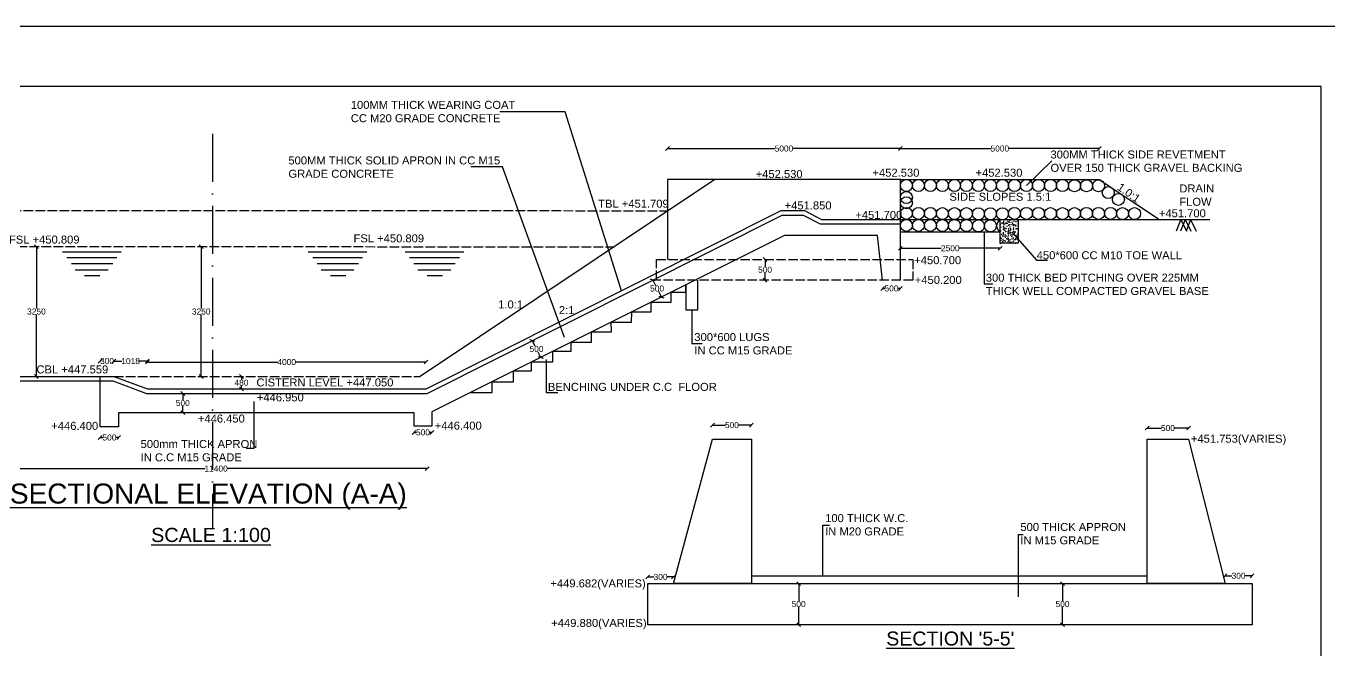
# Model space of a CAD drawing. Header units: millimetres. Extents: x 5124 to 3345871, y 2311 to 45968935.
# Drawn here: x 3280444 to 3313015, y 45953281 to 45968935 of the extents above; entities that cross this region are included whole.
import ezdxf

# ---------------------------------------------------------------- set-up
doc = ezdxf.new("R2010")
doc.units = ezdxf.units.MM
doc.header["$MEASUREMENT"] = 0
doc.linetypes.add('ACAD_ISO02W100', pattern=[15, 12, -3])
doc.linetypes.add('ACAD_ISO10W100', pattern=[18, 12, -3, 0, -3])
for name, color, linetype in [('DIMENSION', 7, 'Continuous'), ('DRAWING', 7, 'Continuous'), ('TEXT', 7, 'Continuous')]:
    doc.layers.add(name, color=color, linetype=linetype)
doc.styles.get("Standard").update_dxf_attribs({"font": 'arial.ttf', "height": 150})
doc.dimstyles.get("Standard").update_dxf_attribs({"dimtxt": 200, "dimasz": 110, "dimexe": 0.18, "dimexo": 0.0625, "dimgap": 0.09, "dimtad": 0, "dimtih": 1, "dimtoh": 1, "dimdec": 0, "dimzin": 0, "dimdsep": 46, "dimtxsty": 'Standard', "dimblk": 'OBLIQUE', "dimcen": 0.09, "dimse1": 1, "dimse2": 1, "dimadec": 0, "dimazin": 0, "dimtfac": 1, "dimtdec": 0, "dimtofl": 0, "dimtmove": 0, "dimatfit": 3, "dimfxl": 1, "dimtolj": 1, "dimtzin": 0, "dimarcsym": 0})

# ---------------------------------------------------------------- blocks, each defined once
blk = doc.blocks.new('_Oblique')
at = {"color": 0, "linetype": 'ByBlock', "lineweight": -2}
blk.add_line((-0.5, -0.5), (0.5, 0.5), dxfattribs=at)
blk = doc.blocks.new('*D37')
at = {"layer": 'Defpoints', "color": 0, "transparency": 16777216}
for p in [(3280477, 45963418), (3280703, 45963418), (3280477, 45960170)]:
    blk.add_point(p, dxfattribs=at)
at = {"layer": 'DIMENSION', "color": 0, "lineweight": -2, "transparency": 16777216}
for p, q in [((3280703, 45963418), (3280703, 45961871)), ((3280703, 45960170), (3280703, 45961718))]:
    blk.add_line(p, q, dxfattribs=at)
at = {"layer": 'DIMENSION', "color": 0, "lineweight": -2, "transparency": 16777216, "xscale": 95, "yscale": 95, "zscale": 95}
for p, rotation in [((3280703, 45963418), 90), ((3280703, 45960170), 270)]:
    blk.add_blockref('_Oblique', p, dxfattribs=dict(at, rotation=rotation))
at = {"layer": 'DIMENSION', "color": 0, "transparency": 16777216, "insert": (3280703, 45961794), "char_height": 150, "attachment_point": 5}
blk.add_mtext('\\A1;3250', dxfattribs=at)
blk = doc.blocks.new('*D38')
at = {"layer": 'Defpoints', "color": 0, "transparency": 16777216}
for p in [(3282298, 45960554), (3282298, 45960170), (3282637, 45960170)]:
    blk.add_point(p, dxfattribs=at)
at = {"layer": 'DIMENSION', "color": 0, "lineweight": -2, "transparency": 16777216}
for p, q in [((3282298, 45960554), (3282302, 45960554)), ((3282637, 45960554), (3282633, 45960554))]:
    blk.add_line(p, q, dxfattribs=at)
at = {"layer": 'DIMENSION', "color": 0, "lineweight": -2, "transparency": 16777216, "xscale": 95, "yscale": 95, "zscale": 95, "rotation": 180}
blk.add_blockref('_Oblique', (3282298, 45960554), dxfattribs=at)
at = {"layer": 'DIMENSION', "color": 0, "lineweight": -2, "transparency": 16777216, "xscale": 95, "yscale": 95, "zscale": 95}
blk.add_blockref('_Oblique', (3282637, 45960554), dxfattribs=at)
at = {"layer": 'DIMENSION', "color": 0, "transparency": 16777216, "insert": (3282468, 45960554), "char_height": 150, "attachment_point": 5}
blk.add_mtext('\\A1;300', dxfattribs=at)
blk = doc.blocks.new('*D39')
at = {"layer": 'Defpoints', "color": 0, "transparency": 16777216}
for p in [(3283476, 45960554), (3282637, 45960170), (3283476, 45959858)]:
    blk.add_point(p, dxfattribs=at)
at = {"layer": 'DIMENSION', "color": 0, "lineweight": -2, "transparency": 16777216}
for p, q in [((3282637, 45960554), (3282839, 45960554)), ((3283476, 45960554), (3283274, 45960554))]:
    blk.add_line(p, q, dxfattribs=at)
at = {"layer": 'DIMENSION', "color": 0, "lineweight": -2, "transparency": 16777216, "xscale": 95, "yscale": 95, "zscale": 95, "rotation": 180}
blk.add_blockref('_Oblique', (3282637, 45960554), dxfattribs=at)
at = {"layer": 'DIMENSION', "color": 0, "lineweight": -2, "transparency": 16777216, "xscale": 95, "yscale": 95, "zscale": 95}
blk.add_blockref('_Oblique', (3283476, 45960554), dxfattribs=at)
at = {"layer": 'DIMENSION', "color": 0, "transparency": 16777216, "insert": (3283057, 45960554), "char_height": 150, "attachment_point": 5}
blk.add_mtext('\\A1;1018', dxfattribs=at)
blk = doc.blocks.new('*D40')
at = {"layer": 'Defpoints', "color": 0, "transparency": 16777216}
for p in [(3284362, 45959745), (3284362, 45959745), (3284362, 45959265)]:
    blk.add_point(p, dxfattribs=at)
at = {"layer": 'DIMENSION', "color": 0, "lineweight": -2, "transparency": 16777216}
for p, q in [((3284362, 45959745), (3284362, 45959582)), ((3284362, 45959265), (3284362, 45959428))]:
    blk.add_line(p, q, dxfattribs=at)
at = {"layer": 'DIMENSION', "color": 0, "lineweight": -2, "transparency": 16777216, "xscale": 95, "yscale": 95, "zscale": 95}
for p, rotation in [((3284362, 45959745), 90), ((3284362, 45959265), 270)]:
    blk.add_blockref('_Oblique', p, dxfattribs=dict(at, rotation=rotation))
at = {"layer": 'DIMENSION', "color": 0, "transparency": 16777216, "insert": (3284362, 45959505), "char_height": 150, "attachment_point": 5}
blk.add_mtext('\\A1;500', dxfattribs=at)
blk = doc.blocks.new('*D41')
at = {"layer": 'Defpoints', "color": 0, "transparency": 16777216}
for p in [(3285830, 45960170), (3285830, 45960170), (3285830, 45959858)]:
    blk.add_point(p, dxfattribs=at)
at = {"layer": 'DIMENSION', "color": 0, "lineweight": -2, "transparency": 16777216}
for p, q in [((3285830, 45960170), (3285830, 45960091)), ((3285830, 45959858), (3285830, 45959937))]:
    blk.add_line(p, q, dxfattribs=at)
at = {"layer": 'DIMENSION', "color": 0, "lineweight": -2, "transparency": 16777216, "xscale": 95, "yscale": 95, "zscale": 95}
for p, rotation in [((3285830, 45960170), 90), ((3285830, 45959858), 270)]:
    blk.add_blockref('_Oblique', p, dxfattribs=dict(at, rotation=rotation))
at = {"layer": 'DIMENSION', "color": 0, "transparency": 16777216, "insert": (3285830, 45960014), "char_height": 150, "attachment_point": 5}
blk.add_mtext('\\A1;480', dxfattribs=at)
blk = doc.blocks.new('*D42')
at = {"layer": 'Defpoints', "color": 0, "transparency": 16777216}
for p in [(3290444, 45960531), (3283476, 45959858), (3290444, 45959858)]:
    blk.add_point(p, dxfattribs=at)
at = {"layer": 'DIMENSION', "color": 0, "lineweight": -2, "transparency": 16777216}
for p, q in [((3283476, 45960531), (3286733, 45960531)), ((3290444, 45960531), (3287187, 45960531))]:
    blk.add_line(p, q, dxfattribs=at)
at = {"layer": 'DIMENSION', "color": 0, "lineweight": -2, "transparency": 16777216, "xscale": 95, "yscale": 95, "zscale": 95, "rotation": 180}
blk.add_blockref('_Oblique', (3283476, 45960531), dxfattribs=at)
at = {"layer": 'DIMENSION', "color": 0, "lineweight": -2, "transparency": 16777216, "xscale": 95, "yscale": 95, "zscale": 95}
blk.add_blockref('_Oblique', (3290444, 45960531), dxfattribs=at)
at = {"layer": 'DIMENSION', "color": 0, "transparency": 16777216, "insert": (3286960, 45960531), "char_height": 150, "attachment_point": 5}
blk.add_mtext('\\A1;4000', dxfattribs=at)
blk = doc.blocks.new('*D43')
at = {"layer": 'Defpoints', "color": 0, "transparency": 16777216}
for p in [(3282298, 45958910), (3282759, 45958910), (3282759, 45958644)]:
    blk.add_point(p, dxfattribs=at)
at = {"layer": 'DIMENSION', "color": 0, "lineweight": -2, "transparency": 16777216}
for p, q in [((3282298, 45958644), (3282363, 45958644)), ((3282759, 45958644), (3282694, 45958644))]:
    blk.add_line(p, q, dxfattribs=at)
at = {"layer": 'DIMENSION', "color": 0, "lineweight": -2, "transparency": 16777216, "xscale": 95, "yscale": 95, "zscale": 95, "rotation": 180}
blk.add_blockref('_Oblique', (3282298, 45958644), dxfattribs=at)
at = {"layer": 'DIMENSION', "color": 0, "lineweight": -2, "transparency": 16777216, "xscale": 95, "yscale": 95, "zscale": 95}
blk.add_blockref('_Oblique', (3282759, 45958644), dxfattribs=at)
at = {"layer": 'DIMENSION', "color": 0, "transparency": 16777216, "insert": (3282528, 45958644), "char_height": 150, "attachment_point": 5}
blk.add_mtext('\\A1;500', dxfattribs=at)
blk = doc.blocks.new('*D44')
at = {"layer": 'Defpoints', "color": 0, "transparency": 16777216}
for p in [(3290144, 45958931), (3290587, 45958931), (3290587, 45958771)]:
    blk.add_point(p, dxfattribs=at)
at = {"layer": 'DIMENSION', "color": 0, "lineweight": -2, "transparency": 16777216}
for p, q in [((3290144, 45958771), (3290200, 45958771)), ((3290587, 45958771), (3290531, 45958771))]:
    blk.add_line(p, q, dxfattribs=at)
at = {"layer": 'DIMENSION', "color": 0, "lineweight": -2, "transparency": 16777216, "xscale": 95, "yscale": 95, "zscale": 95, "rotation": 180}
blk.add_blockref('_Oblique', (3290144, 45958771), dxfattribs=at)
at = {"layer": 'DIMENSION', "color": 0, "lineweight": -2, "transparency": 16777216, "xscale": 95, "yscale": 95, "zscale": 95}
blk.add_blockref('_Oblique', (3290587, 45958771), dxfattribs=at)
at = {"layer": 'DIMENSION', "color": 0, "transparency": 16777216, "insert": (3290366, 45958771), "char_height": 150, "attachment_point": 5}
blk.add_mtext('\\A1;500', dxfattribs=at)
blk = doc.blocks.new('*D45')
at = {"layer": 'Defpoints', "color": 0, "transparency": 16777216}
for p in [(3284598, 45963418), (3284823, 45963418), (3284597, 45960169)]:
    blk.add_point(p, dxfattribs=at)
at = {"layer": 'DIMENSION', "color": 0, "lineweight": -2, "transparency": 16777216}
for p, q in [((3284823, 45963418), (3284823, 45961870)), ((3284823, 45960169), (3284823, 45961717))]:
    blk.add_line(p, q, dxfattribs=at)
at = {"layer": 'DIMENSION', "color": 0, "lineweight": -2, "transparency": 16777216, "xscale": 95, "yscale": 95, "zscale": 95}
for p, rotation in [((3284823, 45963418), 90), ((3284823, 45960169), 270)]:
    blk.add_blockref('_Oblique', p, dxfattribs=dict(at, rotation=rotation))
at = {"layer": 'DIMENSION', "color": 0, "transparency": 16777216, "insert": (3284823, 45961794), "char_height": 150, "attachment_point": 5}
blk.add_mtext('\\A1;3250', dxfattribs=at)
blk = doc.blocks.new('*D46')
at = {"layer": 'Defpoints', "color": 0, "transparency": 16777216}
for p in [(3293141, 45961087), (3293100, 45961066), (3293351, 45960670)]:
    blk.add_point(p, dxfattribs=at)
at = {"layer": 'DIMENSION', "color": 0, "lineweight": -2, "transparency": 16777216}
for p, q in [((3293100, 45961066), (3293166, 45960935)), ((3293309, 45960649), (3293243, 45960781))]:
    blk.add_line(p, q, dxfattribs=at)
at = {"layer": 'DIMENSION', "color": 0, "lineweight": -2, "transparency": 16777216, "xscale": 95, "yscale": 95, "zscale": 95}
for p, rotation in [((3293100, 45961066), 116.6797155858282), ((3293309, 45960649), 296.6797155858281)]:
    blk.add_blockref('_Oblique', p, dxfattribs=dict(at, rotation=rotation))
at = {"layer": 'DIMENSION', "color": 0, "transparency": 16777216, "insert": (3293205, 45960858), "char_height": 150, "attachment_point": 5}
blk.add_mtext('\\A1;500', dxfattribs=at)
blk = doc.blocks.new('*D47')
at = {"layer": 'Defpoints', "color": 0, "transparency": 16777216}
for p in [(3296114, 45962581), (3296114, 45962581), (3296326, 45962159)]:
    blk.add_point(p, dxfattribs=at)
at = {"layer": 'DIMENSION', "color": 0, "lineweight": -2, "transparency": 16777216}
for p, q in [((3296114, 45962581), (3296182, 45962447)), ((3296326, 45962159), (3296259, 45962293))]:
    blk.add_line(p, q, dxfattribs=at)
at = {"layer": 'DIMENSION', "color": 0, "lineweight": -2, "transparency": 16777216, "xscale": 95, "yscale": 95, "zscale": 95}
for p, rotation in [((3296114, 45962581), 116.6797155860731), ((3296326, 45962159), 296.679715586073)]:
    blk.add_blockref('_Oblique', p, dxfattribs=dict(at, rotation=rotation))
at = {"layer": 'DIMENSION', "color": 0, "transparency": 16777216, "insert": (3296220, 45962370), "char_height": 150, "attachment_point": 5}
blk.add_mtext('\\A1;500', dxfattribs=at)
blk = doc.blocks.new('*D48')
at = {"layer": 'Defpoints', "color": 0, "transparency": 16777216}
for p in [(3298918, 45963095), (3298918, 45963095), (3298918, 45962580)]:
    blk.add_point(p, dxfattribs=at)
at = {"layer": 'DIMENSION', "color": 0, "lineweight": -2, "transparency": 16777216}
for p, q in [((3298918, 45963095), (3298918, 45962914)), ((3298918, 45962580), (3298918, 45962761))]:
    blk.add_line(p, q, dxfattribs=at)
at = {"layer": 'DIMENSION', "color": 0, "lineweight": -2, "transparency": 16777216, "xscale": 95, "yscale": 95, "zscale": 95}
for p, rotation in [((3298918, 45963095), 90), ((3298918, 45962580), 270)]:
    blk.add_blockref('_Oblique', p, dxfattribs=dict(at, rotation=rotation))
at = {"layer": 'DIMENSION', "color": 0, "transparency": 16777216, "insert": (3298918, 45962838), "char_height": 150, "attachment_point": 5}
blk.add_mtext('\\A1;500', dxfattribs=at)
blk = doc.blocks.new('*D49')
at = {"layer": 'Defpoints', "color": 0, "transparency": 16777216}
for p in [(3301857, 45962580), (3302302, 45962580), (3302302, 45962372)]:
    blk.add_point(p, dxfattribs=at)
at = {"layer": 'DIMENSION', "color": 0, "lineweight": -2, "transparency": 16777216}
for p, q in [((3301857, 45962372), (3301914, 45962372)), ((3302302, 45962372), (3302245, 45962372))]:
    blk.add_line(p, q, dxfattribs=at)
at = {"layer": 'DIMENSION', "color": 0, "lineweight": -2, "transparency": 16777216, "xscale": 95, "yscale": 95, "zscale": 95, "rotation": 180}
blk.add_blockref('_Oblique', (3301857, 45962372), dxfattribs=at)
at = {"layer": 'DIMENSION', "color": 0, "lineweight": -2, "transparency": 16777216, "xscale": 95, "yscale": 95, "zscale": 95}
blk.add_blockref('_Oblique', (3302302, 45962372), dxfattribs=at)
at = {"layer": 'DIMENSION', "color": 0, "transparency": 16777216, "insert": (3302079, 45962372), "char_height": 150, "attachment_point": 5}
blk.add_mtext('\\A1;500', dxfattribs=at)
blk = doc.blocks.new('*D50')
at = {"layer": 'Defpoints', "color": 0, "transparency": 16777216}
for p in [(3302302, 45965871), (3296480, 45965097), (3302302, 45965097)]:
    blk.add_point(p, dxfattribs=at)
at = {"layer": 'DIMENSION', "color": 0, "lineweight": -2, "transparency": 16777216}
for p, q in [((3296480, 45965871), (3299167, 45965871)), ((3302302, 45965871), (3299615, 45965871))]:
    blk.add_line(p, q, dxfattribs=at)
at = {"layer": 'DIMENSION', "color": 0, "lineweight": -2, "transparency": 16777216, "xscale": 95, "yscale": 95, "zscale": 95, "rotation": 180}
blk.add_blockref('_Oblique', (3296480, 45965871), dxfattribs=at)
at = {"layer": 'DIMENSION', "color": 0, "lineweight": -2, "transparency": 16777216, "xscale": 95, "yscale": 95, "zscale": 95}
blk.add_blockref('_Oblique', (3302302, 45965871), dxfattribs=at)
at = {"layer": 'DIMENSION', "color": 0, "transparency": 16777216, "insert": (3299391, 45965871), "char_height": 150, "attachment_point": 5}
blk.add_mtext('\\A1;5000', dxfattribs=at)
blk = doc.blocks.new('*D51')
at = {"layer": 'Defpoints', "color": 0, "transparency": 16777216}
for p in [(3307275, 45965871), (3302302, 45965097), (3307275, 45965097)]:
    blk.add_point(p, dxfattribs=at)
at = {"layer": 'DIMENSION', "color": 0, "lineweight": -2, "transparency": 16777216}
for p, q in [((3302302, 45965871), (3304565, 45965871)), ((3307275, 45965871), (3305012, 45965871))]:
    blk.add_line(p, q, dxfattribs=at)
at = {"layer": 'DIMENSION', "color": 0, "lineweight": -2, "transparency": 16777216, "xscale": 95, "yscale": 95, "zscale": 95, "rotation": 180}
blk.add_blockref('_Oblique', (3302302, 45965871), dxfattribs=at)
at = {"layer": 'DIMENSION', "color": 0, "lineweight": -2, "transparency": 16777216, "xscale": 95, "yscale": 95, "zscale": 95}
blk.add_blockref('_Oblique', (3307275, 45965871), dxfattribs=at)
at = {"layer": 'DIMENSION', "color": 0, "transparency": 16777216, "insert": (3304788, 45965871), "char_height": 150, "attachment_point": 5}
blk.add_mtext('\\A1;5000', dxfattribs=at)
blk = doc.blocks.new('*D52')
at = {"layer": 'Defpoints', "color": 0, "transparency": 16777216}
for p in [(3302302, 45963501), (3302302, 45963377), (3304797, 45963501)]:
    blk.add_point(p, dxfattribs=at)
at = {"layer": 'DIMENSION', "color": 0, "lineweight": -2, "transparency": 16777216}
for p, q in [((3302302, 45963377), (3303324, 45963377)), ((3304797, 45963377), (3303774, 45963377))]:
    blk.add_line(p, q, dxfattribs=at)
at = {"layer": 'DIMENSION', "color": 0, "lineweight": -2, "transparency": 16777216, "xscale": 95, "yscale": 95, "zscale": 95, "rotation": 180}
blk.add_blockref('_Oblique', (3302302, 45963377), dxfattribs=at)
at = {"layer": 'DIMENSION', "color": 0, "lineweight": -2, "transparency": 16777216, "xscale": 95, "yscale": 95, "zscale": 95}
blk.add_blockref('_Oblique', (3304797, 45963377), dxfattribs=at)
at = {"layer": 'DIMENSION', "color": 0, "transparency": 16777216, "insert": (3303549, 45963377), "char_height": 150, "attachment_point": 5}
blk.add_mtext('\\A1;2500', dxfattribs=at)
blk = doc.blocks.new('*D53')
at = {"layer": 'Defpoints', "color": 0, "transparency": 16777216}
for p in [(3298576, 45958953), (3297603, 45958601), (3298576, 45958601)]:
    blk.add_point(p, dxfattribs=at)
at = {"layer": 'DIMENSION', "color": 0, "lineweight": -2, "transparency": 16777216}
for p, q in [((3297603, 45958953), (3297924, 45958953)), ((3298576, 45958953), (3298255, 45958953))]:
    blk.add_line(p, q, dxfattribs=at)
at = {"layer": 'DIMENSION', "color": 0, "lineweight": -2, "transparency": 16777216, "xscale": 95, "yscale": 95, "zscale": 95, "rotation": 180}
blk.add_blockref('_Oblique', (3297603, 45958953), dxfattribs=at)
at = {"layer": 'DIMENSION', "color": 0, "lineweight": -2, "transparency": 16777216, "xscale": 95, "yscale": 95, "zscale": 95}
blk.add_blockref('_Oblique', (3298576, 45958953), dxfattribs=at)
at = {"layer": 'DIMENSION', "color": 0, "transparency": 16777216, "insert": (3298090, 45958953), "char_height": 150, "attachment_point": 5}
blk.add_mtext('\\A1;500', dxfattribs=at)
blk = doc.blocks.new('*D54')
at = {"layer": 'Defpoints', "color": 0, "transparency": 16777216}
for p in [(3295985, 45955157), (3295985, 45954991), (3296630, 45954991)]:
    blk.add_point(p, dxfattribs=at)
at = {"layer": 'DIMENSION', "color": 0, "lineweight": -2, "transparency": 16777216}
for p, q in [((3295985, 45955157), (3296142, 45955157)), ((3296630, 45955157), (3296473, 45955157))]:
    blk.add_line(p, q, dxfattribs=at)
at = {"layer": 'DIMENSION', "color": 0, "lineweight": -2, "transparency": 16777216, "xscale": 95, "yscale": 95, "zscale": 95, "rotation": 180}
blk.add_blockref('_Oblique', (3295985, 45955157), dxfattribs=at)
at = {"layer": 'DIMENSION', "color": 0, "lineweight": -2, "transparency": 16777216, "xscale": 95, "yscale": 95, "zscale": 95}
blk.add_blockref('_Oblique', (3296630, 45955157), dxfattribs=at)
at = {"layer": 'DIMENSION', "color": 0, "transparency": 16777216, "insert": (3296307, 45955157), "char_height": 150, "attachment_point": 5}
blk.add_mtext('\\A1;300', dxfattribs=at)
blk = doc.blocks.new('*D55')
at = {"layer": 'Defpoints', "color": 0, "transparency": 16777216}
for p in [(3299759, 45954991), (3299759, 45953963), (3299759, 45953963)]:
    blk.add_point(p, dxfattribs=at)
at = {"layer": 'DIMENSION', "color": 0, "lineweight": -2, "transparency": 16777216}
for p, q in [((3299759, 45954991), (3299759, 45954553)), ((3299759, 45953963), (3299759, 45954400))]:
    blk.add_line(p, q, dxfattribs=at)
at = {"layer": 'DIMENSION', "color": 0, "lineweight": -2, "transparency": 16777216, "xscale": 95, "yscale": 95, "zscale": 95}
for p, rotation in [((3299759, 45954991), 90), ((3299759, 45953963), 270)]:
    blk.add_blockref('_Oblique', p, dxfattribs=dict(at, rotation=rotation))
at = {"layer": 'DIMENSION', "color": 0, "transparency": 16777216, "insert": (3299759, 45954477), "char_height": 150, "attachment_point": 5}
blk.add_mtext('\\A1;500', dxfattribs=at)
blk = doc.blocks.new('*D56')
at = {"layer": 'Defpoints', "color": 0, "transparency": 16777216}
for p in [(3306355, 45954991), (3306355, 45953963), (3306355, 45953963)]:
    blk.add_point(p, dxfattribs=at)
at = {"layer": 'DIMENSION', "color": 0, "lineweight": -2, "transparency": 16777216}
for p, q in [((3306355, 45954991), (3306355, 45954553)), ((3306355, 45953963), (3306355, 45954400))]:
    blk.add_line(p, q, dxfattribs=at)
at = {"layer": 'DIMENSION', "color": 0, "lineweight": -2, "transparency": 16777216, "xscale": 95, "yscale": 95, "zscale": 95}
for p, rotation in [((3306355, 45954991), 90), ((3306355, 45953963), 270)]:
    blk.add_blockref('_Oblique', p, dxfattribs=dict(at, rotation=rotation))
at = {"layer": 'DIMENSION', "color": 0, "transparency": 16777216, "insert": (3306355, 45954477), "char_height": 150, "attachment_point": 5}
blk.add_mtext('\\A1;500', dxfattribs=at)
blk = doc.blocks.new('*D57')
at = {"layer": 'Defpoints', "color": 0, "transparency": 16777216}
for p in [(3310419, 45954991), (3311093, 45955186), (3311093, 45954991)]:
    blk.add_point(p, dxfattribs=at)
at = {"layer": 'DIMENSION', "color": 0, "lineweight": -2, "transparency": 16777216}
for p, q in [((3310419, 45955186), (3310591, 45955186)), ((3311093, 45955186), (3310922, 45955186))]:
    blk.add_line(p, q, dxfattribs=at)
at = {"layer": 'DIMENSION', "color": 0, "lineweight": -2, "transparency": 16777216, "xscale": 95, "yscale": 95, "zscale": 95, "rotation": 180}
blk.add_blockref('_Oblique', (3310419, 45955186), dxfattribs=at)
at = {"layer": 'DIMENSION', "color": 0, "lineweight": -2, "transparency": 16777216, "xscale": 95, "yscale": 95, "zscale": 95}
blk.add_blockref('_Oblique', (3311093, 45955186), dxfattribs=at)
at = {"layer": 'DIMENSION', "color": 0, "transparency": 16777216, "insert": (3310756, 45955186), "char_height": 150, "attachment_point": 5}
blk.add_mtext('\\A1;300', dxfattribs=at)
blk = doc.blocks.new('*D58')
at = {"layer": 'Defpoints', "color": 0, "transparency": 16777216}
for p in [(3309508, 45958880), (3308472, 45958601), (3309508, 45958601)]:
    blk.add_point(p, dxfattribs=at)
at = {"layer": 'DIMENSION', "color": 0, "lineweight": -2, "transparency": 16777216}
for p, q in [((3308472, 45958880), (3308825, 45958880)), ((3309508, 45958880), (3309156, 45958880))]:
    blk.add_line(p, q, dxfattribs=at)
at = {"layer": 'DIMENSION', "color": 0, "lineweight": -2, "transparency": 16777216, "xscale": 95, "yscale": 95, "zscale": 95, "rotation": 180}
blk.add_blockref('_Oblique', (3308472, 45958880), dxfattribs=at)
at = {"layer": 'DIMENSION', "color": 0, "lineweight": -2, "transparency": 16777216, "xscale": 95, "yscale": 95, "zscale": 95}
blk.add_blockref('_Oblique', (3309508, 45958880), dxfattribs=at)
at = {"layer": 'DIMENSION', "color": 0, "transparency": 16777216, "insert": (3308990, 45958880), "char_height": 150, "attachment_point": 5}
blk.add_mtext('\\A1;500', dxfattribs=at)
blk = doc.blocks.new('*D120')
at = {"layer": 'Defpoints', "color": 0, "transparency": 16777216}
for p in [(3279919, 45960058), (3290471, 45959745), (3290471, 45957866)]:
    blk.add_point(p, dxfattribs=at)
at = {"layer": 'TEXT', "color": 0, "lineweight": -2, "transparency": 16777216}
for p, q in [((3279919, 45957866), (3284920, 45957866)), ((3290471, 45957866), (3285470, 45957866))]:
    blk.add_line(p, q, dxfattribs=at)
at = {"layer": 'TEXT', "color": 0, "lineweight": -2, "transparency": 16777216, "xscale": 95, "yscale": 95, "zscale": 95, "rotation": 180}
blk.add_blockref('_Oblique', (3279919, 45957866), dxfattribs=at)
at = {"layer": 'TEXT', "color": 0, "lineweight": -2, "transparency": 16777216, "xscale": 95, "yscale": 95, "zscale": 95}
blk.add_blockref('_Oblique', (3290471, 45957866), dxfattribs=at)
at = {"layer": 'TEXT', "color": 0, "transparency": 16777216, "insert": (3285195, 45957866), "char_height": 150, "attachment_point": 5}
blk.add_mtext('\\A1;11400', dxfattribs=at)

msp = doc.modelspace()

# ---------------------------------------------------------------- hatches: boundary and pattern name
at = {"layer": 'TEXT'}
h = msp.add_hatch(dxfattribs=at)
h.set_pattern_fill('AR-CONC', color=256, scale=25, style=0)
h.set_pattern_definition([(50, (0, 0), (179.31504565, -15.68803375), [18.75, -206.25]), (355, (0, 0), (-34.6878334, 188.0480334), [15, -165]), (100.4514, (14.94, -1.3), (144.6273454, 172.3598855), [15.9350475, -175.285528]), (46.1842, (0, 50), (266.8102622, -41.3797536), [28.125, -309.375]), (96.6356, (22.23, 46.55), (233.6656764, 243.5294677), [23.902572, -262.92825]), (351.1842, (0, 50), (233.6654863, 243.5296502), [22.5, -247.5]), (21, (25, 37.5), (149.22676303, -100.65472267), [18.75, -206.25]), (326, (25, 37.5), (60.828833, 181.28751126), [15, -165]), (71.4514, (37.44, 29.11), (210.05565715, 80.6326242), [15.9350475, -175.285528]), (37.5, (0, 0), (3.03996383, 83.22346346), [0, -163, 0, -167.5, 0, -165.625]), (7.5, (0, 0), (65.76738436, 98.60292797), [0, -95.5, 0, -159.25, 0, -63.125]), (327.5, (-55.75, 0), (133.45560904, -5.63871793), [0, -62.5, 0, -195, 0, -258.75]), (317.5, (-80.75, 0), (145.79654234, 25.02624558), [0, -81.25, 0, -129.5, 0, -183.75])])
h.paths.add_polyline_path([(3305245.2, 45964099.4), (3304910.9, 45964099.4, -0.1968985), (3304797.1, 45964099), (3304797.1, 45963501.2), (3305245.2, 45963501.2)])

# ---------------------------------------------------------------- linework, layer by layer
at = {"layer": 'DIMENSION'}
msp.add_lwpolyline([(3312823.9, 45953181.5), (3312823.9, 45967422.7), (3264670.7, 45967422.7), (3264670.7, 45953189.9)], dxfattribs=at)
at = {"layer": 'DRAWING'}
for points in [[(3264109.7, 45968935), (3345870.9, 45968935), (3345870.9, 45924009.6), (3264109.7, 45924009.6)], [(3304797.1, 45964099.4), (3305245.2, 45964099.4), (3305245.2, 45963501.2), (3304797.1, 45963501.2)], [(3298576.5, 45954990.6), (3296630, 45954990.6), (3297603.2, 45958601.3), (3298576.5, 45958601.3)], [(3310418.9, 45954990.6), (3308472.4, 45954990.6), (3308472.4, 45958601.3), (3309508.4, 45958601.3)], [(3295984.8, 45954990.6), (3311093.1, 45954990.6), (3311093.1, 45953962.5), (3295984.8, 45953962.5)]]:
    msp.add_lwpolyline(points, close=True, dxfattribs=at)
at = {"layer": 'DRAWING', "linetype": 'ACAD_ISO10W100', "ltscale": 100}
for points in [[(3285102.6, 45966235.5), (3285102.6, 45957493.1)], [(3285102.6, 45966235.5), (3285102.6, 45956374.5)]]:
    msp.add_lwpolyline(points, dxfattribs=at)
at = {"layer": 'DRAWING'}
for points in [[(3297662.2, 45965096.6), (3290298, 45960170)], [(3302301.6, 45965096.6), (3296479.8, 45965096.6), (3296479.8, 45963095.1)], [(3302301.6, 45962587.5), (3302301.6, 45965096.6), (3307275.2, 45965096.6), (3308755.3, 45964113)], [(3272964, 45964875.7), (3272964, 45964875.7), (3279953.5, 45960170), (3282637, 45960170), (3283476.2, 45959857.9), (3290444.1, 45959857.9), (3299321.1, 45964318.6), (3299900.6, 45964318.6), (3300326.6, 45964099.4), (3302300.9, 45964099.4)], [(3272789.2, 45964207.9), (3273754.5, 45964207.9), (3279919.2, 45960057.6), (3282616.7, 45960057.6), (3283456, 45959745.4), (3290470.8, 45959745.4), (3299347.8, 45964206.1), (3299873.4, 45964206.1), (3300299.4, 45963986.9), (3302300.9, 45963986.9)], [(3302300.9, 45964099.4), (3310037.7, 45964099.4)], [(3302301.6, 45963791.4), (3304797.1, 45963791.4), (3304797.1, 45964099.4)], [(3309314.9, 45964099.4), (3309200, 45963801.2)], [(3309418.5, 45964099.4), (3309303.7, 45963801.2)], [(3309314.9, 45964099.4), (3309455.9, 45963800.9)], [(3309418.5, 45964099.4), (3309559.5, 45963800.9)], [(3309556.8, 45964099.4), (3309442, 45963801.2)], [(3309556.8, 45964099.4), (3309697.8, 45963800.9)], [(3301857.3, 45962580.5), (3301727.6, 45963699.6), (3299404.7, 45963699.6), (3290587.4, 45959287.2), (3290587.4, 45958931.2), (3290144.3, 45958931.2), (3290144.3, 45959264.9), (3282758.9, 45959264.9), (3282758.9, 45958909.9), (3282298.1, 45958909.9), (3282298.1, 45960170)], [(3281353.3, 45963292.1), (3282820.4, 45963292.1)], [(3281466.5, 45963143.7), (3282712.6, 45963143.7)], [(3287499.1, 45963291.3), (3288966.2, 45963291.3)], [(3287612.3, 45963142.9), (3288858.4, 45963142.9)], [(3289918, 45963291), (3291385.2, 45963291)], [(3290031.3, 45963142.5), (3291277.4, 45963142.5)], [(3281576.4, 45962994.1), (3282610.8, 45962994.1)], [(3281674.2, 45962840.5), (3282494.9, 45962840.5)], [(3287722.2, 45962993.3), (3288756.6, 45962993.3)], [(3287820, 45962839.7), (3288640.7, 45962839.7)], [(3290141.1, 45962992.9), (3291175.5, 45962992.9)], [(3290239, 45962839.3), (3291059.7, 45962839.3)], [(3281905.1, 45962696.3), (3282291.1, 45962696.3)], [(3288050.9, 45962695.5), (3288436.9, 45962695.5)], [(3290469.8, 45962695.2), (3290855.8, 45962695.2)], [(3293611.5, 45960800.5), (3294074.6, 45960800.5), (3294074.4, 45961032.2), (3294580.6, 45961032.2), (3294578.9, 45961284.6), (3295075.9, 45961284.6), (3295072.3, 45961531.6), (3295578, 45961531.6), (3295584.2, 45961787.7), (3296074.1, 45961787.7), (3296073.5, 45962032.6), (3296573.5, 45962032.6), (3296571.2, 45962281.6), (3296937.2, 45962281.6), (3296937.5, 45962465), (3296937.5, 45961840.4), (3297238.7, 45961840.4), (3297238.7, 45962580.5)], [(3293077.6, 45960533.3), (3293611.3, 45960533.3), (3293611.5, 45960800.5)], [(3292626.9, 45960307.8), (3293079.4, 45960307.8), (3293077.6, 45960533.3)], [(3292093, 45960040.7), (3292626.8, 45960040.7), (3292626.9, 45960307.8)], [(3291559.1, 45959773.5), (3292092.8, 45959773.5), (3292093, 45960040.7)], [(3298576.5, 45955186.9), (3308472.4, 45955186.9)]]:
    msp.add_lwpolyline(points, dxfattribs=at)
at = {"layer": 'DRAWING', "linetype": 'ACAD_ISO02W100', "ltscale": 20}
for points in [[(3271080.8, 45964320.4), (3296479.8, 45964317.3)], [(3275127.5, 45963419.1), (3295150.6, 45963416.4)], [(3282637, 45960170), (3290298, 45960170)]]:
    msp.add_lwpolyline(points, dxfattribs=at)
msp.add_lwpolyline([(3296200.8, 45963095.1), (3302616.4, 45963095.1), (3302616.4, 45962580.5), (3296200.8, 45962580.5)], close=True, dxfattribs=at)
at = {"layer": 'DRAWING'}
for centre in [(3302451.7, 45964947.4), (3302752, 45964947.4), (3303052.2, 45964947.4), (3303352.5, 45964947.4), (3303652.7, 45964947.4), (3303953, 45964947.4), (3304253.2, 45964947.4), (3304553.5, 45964947.4), (3304853.7, 45964947.4), (3305153.9, 45964947.4), (3305454.2, 45964947.4), (3305754.4, 45964947.4), (3306054.7, 45964947.4), (3306354.9, 45964947.4), (3306655, 45964940.1), (3306955.2, 45964940.1), (3307255.5, 45964940.1), (3302451.7, 45964647.2), (3302451.7, 45964517.5), (3307498.5, 45964768.1), (3307750.5, 45964600.6), (3302451.7, 45964249.5), (3302752, 45964249.5), (3303052.2, 45964249.5), (3303352.4, 45964243.8), (3303652.6, 45964243.8), (3303952.9, 45964243.8), (3304253, 45964238.1), (3304553.2, 45964238.1), (3304853.5, 45964238.1), (3305153.6, 45964249.5), (3305453.9, 45964249.5), (3305754.1, 45964249.5), (3306054.3, 45964243.8), (3306354.5, 45964243.8), (3306654.7, 45964243.8), (3306954.9, 45964249.5), (3307255.1, 45964249.5), (3307555.4, 45964249.5), (3307855.5, 45964243.8), (3308155.8, 45964243.8), (3302451.7, 45963950.4), (3302752, 45963950.4), (3303052.2, 45963950.4), (3303352.4, 45963944.7), (3303652.6, 45963944.7), (3303952.9, 45963944.7), (3304253, 45963939), (3304553.2, 45963939)]:
    msp.add_circle(centre, 150.1, dxfattribs=at)
msp.add_arc((3304853.5, 45963939), 150.1, 112.07965, 247.92035, dxfattribs=at)

# ---------------------------------------------------------------- texts
at = {"layer": 'TEXT', "color": 7}
for s, height, p in [('%%USECTIONAL ELEVATION (A-A)', 501.297, (3280040, 45956991.8)), ("%%USECTION '5-5'", 350, (3301948.5, 45953442))]:
    msp.add_text(s, height=height, dxfattribs=at).set_placement(p)
at = {"layer": 'TEXT', "attachment_point": 1}
for s, insert, char_height, width in [('100MM THICK WEARING COAT CC M20 GRADE CONCRETE', (3288562, 45967063.5), 200, 4268.583), ('500MM THICK SOLID APRON IN CC M15 GRADE CONCRETE', (3287002.5, 45965674.2), 200, 6318.671), ('300MM THICK SIDE REVETMENT OVER 150 THICK GRAVEL BACKING', (3306054.1, 45965822.4), 200, 4921.815), (' +452.530', (3298606.3, 45965334.5), 200, 1904.27), (' +452.530', (3301526.4, 45965367), 200, 1904.27), (' +452.530', (3304102.4, 45965367), 200, 1904.27), ('SIDE SLOPES 1.5:1', (3303528.2, 45964765.6), 200, 2497.634), ('DRAIN \\PFLOW', (3309275.1, 45964973.2), 200, 4921.815), ('TBL +451.709', (3294747.6, 45964592.1), 200, 1904.27), (' +451.850', (3299330.2, 45964548.4), 200, 1239.381), ('+451.700', (3308764.4, 45964352.7), 200, 2497.634), (' +451.700', (3301097.7, 45964311), 200, 1239.381), ('FSL +450.809', (3280017.1, 45963694.5), 200, 1904.27), ('FSL +450.809', (3288631.2, 45963725), 200, 1904.27), (' +450.700', (3302570.3, 45963179.5), 200, 1904.27), ('450*600 CC M10 TOE WALL', (3305709.1, 45963302.3), 200, 3985.749), ('300 THICK BED PITCHING OVER 225MM THICK WELL COMPACTED GRAVEL BASE', (3304438, 45962742.4), 200, 5560.663), (' +450.200', (3302584.2, 45962685.7), 200, 1904.27), ('1.0:1', (3292247.1, 45962072), 200, 572.123), ('2:1', (3293764.7, 45961930.5), 200, 572.123), ('300*600 LUGS\\PIN CC M15 GRADE', (3297150.7, 45961256), 200, 2439.926), ('CBL +447.559', (3280703.9, 45960446.8), 200, 1904.27), ('CISTERN LEVEL +447.050', (3286203.2, 45960121.8), 200, 3413.187), ('BENCHING UNDER C.C  FLOOR', (3293489.6, 45960010.6), 200, 4220.827), (' +446.950', (3286136.4, 45959748.9), 200, 1904.27), (' +446.450', (3284661.9, 45959218.3), 200, 1904.27), (' +446.400', (3280996.6, 45959035.7), 200, 1904.27), (' +446.400', (3290584.4, 45959041.1), 200, 1904.27), ('500mm THICK APRON IN C.C M15 GRADE', (3283307.7, 45958581.9), 200, 3088.355), ('+451.753(VARIES)', (3309564.7, 45958714.2), 200, 2375.943), ('100 THICK W.C. IN M20 GRADE', (3300421.3, 45956728), 200, 2375.943), ('{\\LSCALE 1:100}', (3283570.7, 45956384.5), 353.847, 2975.272), ('500 THICK APPRON \\PIN M15 GRADE', (3305301.8, 45956506.3), 200, 3003.449), ('+449.682(VARIES)', (3293551.9, 45955095.7), 200, 2375.943), ('+449.880(VARIES)', (3293574, 45954106.2), 200, 2375.943)]:
    msp.add_mtext(s, dxfattribs=dict(at, insert=insert, char_height=char_height, width=width))
at = {"layer": 'TEXT', "insert": (3307814.4, 45965023.1), "char_height": 200, "width": 572.123, "attachment_point": 1, "rotation": 325.29158}
msp.add_mtext('1.0:1', dxfattribs=at)

# ---------------------------------------------------------------- dimensions: what is measured, and where the dimension line sits
at = {"layer": 'DIMENSION'}
for base, p1, p2, text, override, picture, middle in [((3302301.6, 45965870.5), (3296479.8, 45965096.6), (3302301.6, 45965096.6), '5000', {"dimtxt": 150, "dimasz": 95, "dimarcsym": 1}, '*D50', (3299390.7, 45965870.5)), ((3307275.2, 45965870.7), (3302301.6, 45965096.6), (3307275.2, 45965096.6), '5000', {"dimtxt": 150, "dimasz": 95, "dimarcsym": 1}, '*D51', (3304788.4, 45965870.7)), ((3302301.6, 45963377.5), (3304797.1, 45963501.2), (3302301.6, 45963501.2), '2500', {"dimtxt": 150, "dimasz": 95, "dimarcsym": 1}, '*D52', (3303549.3, 45963377.5)), ((3302301.6, 45962371.7), (3301857.3, 45962580.5), (3302301.6, 45962580.5), '500', {"dimtxt": 150, "dimasz": 95, "dimarcsym": 1}, '*D49', (3302079.4, 45962371.7)), ((3282298.1, 45960553.7), (3282637, 45960170), (3282298.1, 45960170), '300', {"dimasz": 95, "dimarcsym": 1}, '*D38', (3282467.5, 45960553.7)), ((3283476.2, 45960553.7), (3282637, 45960170), (3283476.2, 45959857.9), '1018', {"dimasz": 95, "dimarcsym": 1}, '*D39', (3283056.6, 45960553.7)), ((3290444.1, 45960531.3), (3283476.2, 45959857.9), (3290444.1, 45959857.9), '4000', {"dimasz": 95, "dimarcsym": 1}, '*D42', (3286960.2, 45960531.3)), ((3282758.9, 45958644.4), (3282298.1, 45958909.9), (3282758.9, 45958909.9), '500', {"dimasz": 95, "dimarcsym": 1}, '*D43', (3282528.5, 45958644.4)), ((3290587.4, 45958770.7), (3290144.3, 45958931.2), (3290587.4, 45958931.2), '500', {"dimasz": 95, "dimarcsym": 1}, '*D44', (3290365.9, 45958770.7)), ((3298576.5, 45958952.5), (3297603.2, 45958601.3), (3298576.5, 45958601.3), '500', {"dimtxt": 150, "dimasz": 95, "dimarcsym": 1}, '*D53', (3298089.8, 45958952.5)), ((3309508.4, 45958880.5), (3308472.4, 45958601.3), (3309508.4, 45958601.3), '500', {"dimtxt": 150, "dimasz": 95, "dimarcsym": 1}, '*D58', (3308990.4, 45958880.5)), ((3295984.8, 45955157.1), (3296630, 45954990.6), (3295984.8, 45954990.6), '300', {"dimtxt": 150, "dimasz": 95, "dimarcsym": 1}, '*D54', (3296307.4, 45955157.1)), ((3311093.1, 45955185.7), (3310418.9, 45954990.6), (3311093.1, 45954990.6), '300', {"dimtxt": 150, "dimasz": 95, "dimarcsym": 1}, '*D57', (3310756, 45955185.7))]:
    dim = msp.add_linear_dim(base=base, p1=p1, p2=p2, text=text, dimstyle='Standard', override=override, dxfattribs=at)
    dim.commit()
    dim.dimension.update_dxf_attribs({"geometry": picture, "text_midpoint": middle})
for base, p1, p2, text, override, picture, middle in [((3280703.1, 45963418.4), (3280476.9, 45960170), (3280477.4, 45963418.4), '3250', {"dimtxt": 300, "dimasz": 95, "dimarcsym": 1}, '*D37', (3280703.1, 45961794.2)), ((3284823.3, 45963417.8), (3284597.1, 45960169.5), (3284597.6, 45963417.8), '3250', {"dimtxt": 300, "dimasz": 95, "dimarcsym": 1}, '*D45', (3284823.3, 45961793.7)), ((3298918.3, 45963095.1), (3298918.3, 45962580.5), (3298918.3, 45963095.1), '500', {"dimtxt": 150, "dimasz": 95, "dimarcsym": 1}, '*D48', (3298918.3, 45962837.8)), ((3285829.7, 45960170), (3285829.7, 45959857.9), (3285829.7, 45960170), '480', {"dimasz": 95, "dimarcsym": 1}, '*D41', (3285829.7, 45960013.9)), ((3284362.2, 45959745.4), (3284362.2, 45959264.9), (3284362.2, 45959745.4), '500', {"dimasz": 95, "dimarcsym": 1}, '*D40', (3284362.2, 45959505.1)), ((3299758.9, 45953962.5), (3299758.9, 45954990.6), (3299758.9, 45953962.5), '500', {"dimtxt": 150, "dimasz": 95, "dimarcsym": 1}, '*D55', (3299758.9, 45954476.5)), ((3306355, 45953962.5), (3306355, 45954990.6), (3306355, 45953962.5), '500', {"dimtxt": 150, "dimasz": 95, "dimarcsym": 1}, '*D56', (3306355, 45954476.5))]:
    dim = msp.add_linear_dim(base=base, p1=p1, p2=p2, angle=90, text=text, dimstyle='Standard', override=override, dxfattribs=at)
    dim.commit()
    dim.dimension.update_dxf_attribs({"geometry": picture, "text_midpoint": middle})
for p1, p2, distance, picture, middle in [((3296326.2, 45962159), (3296114, 45962581.1), 0, '*D47', (3296220.1, 45962370.1)), ((3293350.5, 45960670), (3293140.9, 45961087.1), 46.1, '*D46', (3293204.5, 45960857.8))]:
    dim = msp.add_aligned_dim(p1=p1, p2=p2, distance=distance, text='500', dimstyle='Standard', override={"dimtxt": 150, "dimasz": 95, "dimarcsym": 1}, dxfattribs=at)
    dim.commit()
    dim.dimension.update_dxf_attribs({"geometry": picture, "text_midpoint": middle})
at = {"layer": 'TEXT'}
dim = msp.add_linear_dim(base=(3290470.8, 45957866), p1=(3279919.2, 45960057.6), p2=(3290470.8, 45959745.4), text='11400', dimstyle='Standard', override={"dimtxt": 150, "dimasz": 95, "dimarcsym": 1}, dxfattribs=at)
dim.commit()
dim.dimension.update_dxf_attribs({"geometry": '*D120', "text_midpoint": (3285195, 45957866)})

# ---------------------------------------------------------------- leaders
for points in [[(3295328.3, 45962312.2), (3293922.6, 45966789.7), (3292284.9, 45966789.7)], [(3293902.1, 45961148.6), (3292354.8, 45965417.3), (3291562.6, 45965417.3)], [(3305454.2, 45964947.4), (3306086.9, 45965562)], [(3304393.5, 45963791.4), (3304393.5, 45962489.8), (3304612.4, 45962489.8)], [(3305092.3, 45963774.3), (3305700.5, 45963082.8), (3305978.7, 45963082.8)], [(3297088.1, 45961840.4), (3297088.1, 45960996.3), (3297346.3, 45960996.3)], [(3293445.9, 45960597.1), (3293445.9, 45959773.4), (3293737.9, 45959773.4)], [(3286136.4, 45959544.7), (3286136.4, 45958366), (3285946.3, 45958366)], [(3300359, 45955186.9), (3300359, 45956451.2), (3300530.1, 45956451.2)], [(3305252.5, 45954659.4), (3305252.5, 45956222.6), (3305373.5, 45956222.6)]]:
    msp.add_leader(points, dimstyle='Standard', override={"dimtxt": 150, "dimasz": 95, "dimgap": 0.09, "dimtad": 0, "dimarcsym": 1}, dxfattribs=at)

doc.saveas('drawing.dxf')
